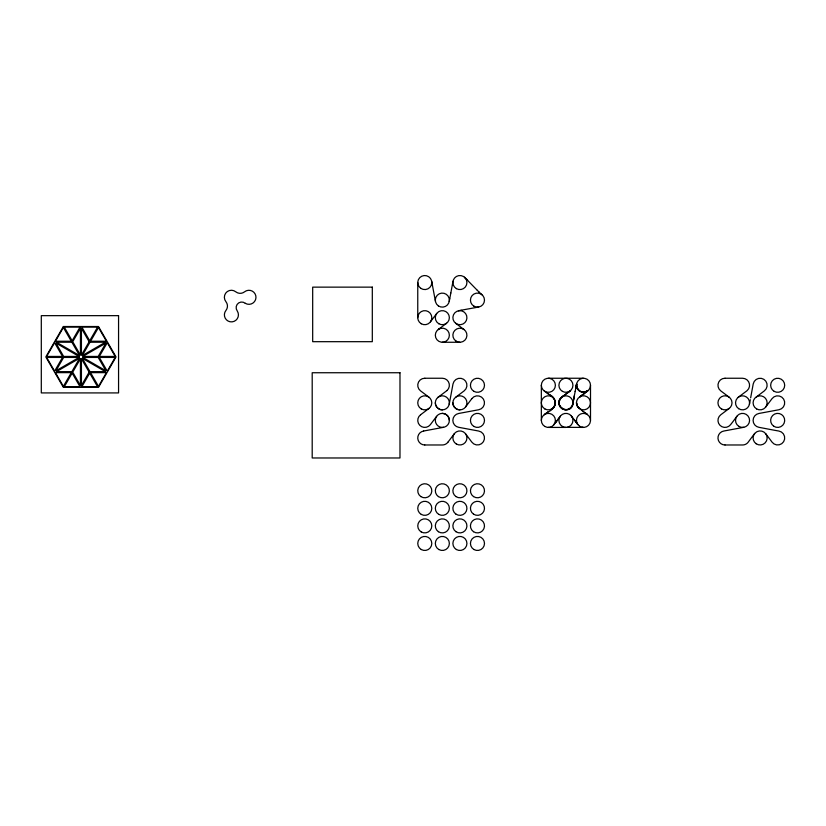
<?xml version="1.0" encoding="UTF-8"?>
<svg xmlns="http://www.w3.org/2000/svg" width="826" height="826" viewBox="0 0 826 826"><rect width="100%" height="100%" fill="white"/><g stroke="black" fill="none" stroke-linecap="round" stroke-linejoin="round"><path stroke-width="1.24" d="M590.507 385.277A7.021 7.021 0 0 1 579.976 391.359A7.021 7.021 0 0 1 579.976 379.196A7.021 7.021 0 0 1 590.507 385.277L590.507 420.393M575.908 387.477L576.589 383.935L576.951 387.859L579.645 391.152L583.745 392.298L587.72 390.874M576.558 384.111L576.951 387.859L579.645 391.152L583.486 392.298L587.658 390.925L586.687 391.669M575.216 391.266L572.232 405.927L569.259 409.015L565.294 409.83L562.702 409.076L560.472 407.259L559.171 404.771L558.934 402.159L560.988 397.833L570.467 390.636L567.183 393.135M573.905 398.514L574.431 395.592M575.175 391.483L576.176 386.041M750.648 397.853L753.219 383.935A7.021 7.021 0 0 1 763.843 379.32A7.021 7.021 0 0 1 764.318 390.905L757.194 396.315A32.792 32.792 0 0 1 756.296 396.945M450.82 293.034L449.736 298.847M450.82 293.034L452.999 281.263M573.678 399.743L573.915 398.411M575.67 388.757L575.949 387.26M750.307 399.712L749.44 404.203M573.657 399.825L573.213 402.2M449.736 298.816L449.241 301.428M576.135 386.258L576.403 384.895M573.42 401.075C572.604 419.309 548.867 404.172 563.724 395.675M576.393 384.937L576.6 383.894M449.23 404.203L453.009 383.935A7.021 7.021 0 0 1 463.634 379.32A7.021 7.021 0 0 1 464.109 390.905L456.076 396.945M559.687 417.037L560.214 416.314M736.823 416.335L733.633 420.723A120.503 120.503 0 0 1 732.094 422.736L730.535 424.719A7.031 7.031 0 0 1 719.952 425.297A7.031 7.031 0 0 1 720.83 414.735L729.265 408.416M436.603 416.335L430.315 424.719A7.021 7.021 0 0 1 419.742 425.287A7.021 7.021 0 0 1 420.589 414.755M559.181 417.739L560.173 416.366M559.212 417.708L556.363 421.58M465.647 406.867L471.832 398.638M558.376 418.854L555.661 422.478M448.033 442.075L454.465 433.505M430.47 321.799L436.696 313.498M556.352 421.59L553.895 424.719L554.401 424.089M437.697 397.564L446.887 390.636M551.252 409.469C558.51 405.721 554.865 396.377 548.423 394.074M570.559 390.553L565.077 394.683M547.845 412.029C555.619 409.324 558.479 398.462 549.579 394.942M585.056 392.928L584.054 393.692M585.593 392.515L586.109 392.113M586.223 392.03L581.917 395.324M585.655 392.464L587.658 390.925L586.625 391.71M582.908 394.58L583.982 393.754M429.045 408.416L420.62 414.735M551.727 409.107L552.625 408.416M583.517 394.116L579.604 396.976L582.392 394.973M446.598 323.265L438.265 329.512L438.761 329.161A7.021 7.021 0 0 1 449.365 335.232A7.021 7.021 0 0 1 438.833 341.314A7.021 7.021 0 0 1 438.833 329.151M562.537 396.563L564.457 395.127M544.231 414.714L546.698 412.886M546.141 413.299L548.423 411.596M440.33 328.005L440.857 327.612M544.602 414.435L545.614 413.692M581.38 395.726L580.441 396.408M579.604 396.976L580.007 396.707A7.021 7.021 0 0 1 590.507 402.84A7.021 7.021 0 0 1 579.976 408.922A7.021 7.021 0 0 1 579.976 396.748M458.389 310.813L459.824 310.504M459.783 310.514L461.104 310.225M461.073 310.235L478.646 307.035M443.51 427.321L423.666 431.017M743.72 427.321L723.886 431.017A7.031 7.031 0 0 0 717.99 438.523A7.031 7.031 0 0 0 724.991 444.987M442.344 342.263L459.906 342.263M424.822 378.246L442.302 378.246A7.021 7.021 0 0 1 446.98 390.553M548.361 378.246L583.486 378.246M725.032 378.246L742.512 378.246A7.031 7.031 0 0 1 747.096 390.636A17.635 17.635 0 0 1 746.559 391.07L738.434 397.13A15.477 15.477 0 0 0 738.031 397.461M548.361 427.424L565.924 427.424M424.822 444.977L442.302 444.977A7.021 7.021 0 0 0 447.991 442.127M725.032 444.977L742.512 444.977A7 7 0 0 0 747.076 443.335A7.238 7.238 0 0 0 748.253 442.075L753.89 434.497A40.835 40.835 0 0 1 754.675 433.505M567.09 427.321L583.486 427.424M459.906 409.861C456.148 409.944 452.793 406.588 452.875 402.84A7.021 7.021 0 0 1 459.906 395.809A7.021 7.021 0 0 1 466.927 402.84A7.021 7.021 0 0 1 459.906 409.861C456.148 409.913 452.824 406.588 452.875 402.84M442.344 409.861C438.585 409.944 435.23 406.588 435.323 402.84A7.021 7.021 0 0 1 442.344 395.809A7.021 7.021 0 0 1 449.365 402.84A7.021 7.021 0 0 1 442.344 409.861C438.585 409.913 435.261 406.588 435.323 402.84M442.344 413.372C446.092 413.289 449.458 416.645 449.365 420.393A7.021 7.021 0 0 1 442.344 427.424A7.021 7.021 0 0 1 435.323 420.393A7.021 7.021 0 0 1 442.344 413.372C446.092 413.32 449.427 416.645 449.365 420.393M582.299 427.321L582.836 427.414M464.005 329.533L455.653 323.265M587.049 414.301L585.737 413.32M586.77 414.094L587.462 414.6M586.274 413.723L586.801 414.115M544.169 390.915L547.865 393.661M584.426 412.339L585.758 413.341M585.562 413.186L586.099 413.589M547.266 393.207L549.022 394.529M583.383 411.555L582.082 410.584M583.249 411.462L584.601 412.473M582.175 410.656L577.756 406.908L576.465 402.84L577.137 405.834L579.222 408.416M429.045 397.254L420.62 390.935A7.021 7.021 0 0 1 424.781 378.246M729.265 397.254L720.83 390.935A7.031 7.031 0 0 1 724.991 378.236M481.971 294.727L478.884 291.898M464.553 277.299L465.513 278.166M464.594 277.329L476.685 289.689M466.556 279.157L467.599 280.2M478.904 291.919L476.674 289.678M570.89 415.426L572.026 416.82M574.142 419.608L572.459 417.388M574.824 420.506L576.703 423.026M574.07 419.525L575.639 421.601M572.005 416.8L572.48 417.419M575.536 421.456L577.611 424.265M465.554 433.784L471.729 442.003A7.021 7.021 0 0 0 483.427 441.673A7.021 7.021 0 0 0 478.605 431.027L458.709 427.321A7.021 7.021 0 0 1 458.678 413.475L478.77 409.737A7.021 7.021 0 0 0 483.416 399.113A7.021 7.021 0 0 0 471.852 398.607M765.764 433.784L770.41 439.917A117.395 117.395 0 0 1 771.938 442.003A7.031 7.031 0 0 0 783.647 441.673A7.031 7.031 0 0 0 778.784 431.017A239.943 239.943 0 0 1 773.766 430.129L758.929 427.321A7.031 7.031 0 0 1 758.929 413.465L778.98 409.737A7.031 7.031 0 0 0 783.637 399.113A7.031 7.031 0 0 0 772.042 398.638L767.354 404.833A97.933 97.933 0 0 0 765.867 406.867M576.362 422.561L577.064 423.511M577.075 423.531L577.777 424.492M432.297 284.609L431.874 282.296M432.297 284.567L435.436 301.387M431.699 281.305L431.884 282.337M541.34 385.277L541.34 420.393M417.76 282.554L417.76 317.68M424.781 444.977A7.021 7.021 0 0 1 417.78 438.534A7.021 7.021 0 0 1 423.635 431.027M63.365 326.518L45.812 356.935L63.365 387.353L98.49 387.353L116.053 356.935L98.49 326.518L63.365 326.518M54.588 342.707L46.659 356.44L62.518 356.44L54.588 342.707M63.375 327.509L55.445 341.241L71.294 341.241L63.375 327.509M62.518 357.431L54.588 371.163L46.659 357.431L62.518 357.431M80.081 327.013L72.151 340.746L64.222 327.013L80.081 327.013M63.654 357.431L55.931 370.802L79.089 357.431L63.654 357.431M80.442 328.356L72.719 341.727L80.442 355.097L80.442 328.356M71.294 372.64L63.375 386.361L55.445 372.64L71.294 372.64M79.585 358.277L71.862 371.648L56.426 371.648L79.585 358.277M89.146 341.727L81.423 355.097L81.423 328.356L89.146 341.727M97.633 327.013L89.714 340.746L81.784 327.013L97.633 327.013M72.151 373.125L64.222 386.857L80.081 386.857L72.151 373.125M80.442 358.773L72.719 372.144L80.442 385.515L80.442 358.773M89.993 342.222L82.27 355.593L105.439 342.222L89.993 342.222M98.49 327.509L90.561 341.241L106.42 341.241L98.49 327.509M89.146 372.144L81.423 385.515L81.423 358.773L89.146 372.144M105.924 343.069L98.201 356.44L82.765 356.44L105.924 343.069M89.714 373.125L81.784 386.857L97.633 386.857L89.714 373.125M107.266 342.707L99.337 356.44L115.196 356.44L107.266 342.707M106.42 372.64L98.49 386.361L90.561 372.64L106.42 372.64M115.196 357.431L107.266 371.163L99.337 357.431L115.196 357.431M372.309 287.138L312.682 287.138L312.682 341.685L372.309 341.685L372.309 287.138M118.562 315.656L41.3 315.656L41.3 392.918L118.562 392.918L118.562 315.656M71.862 342.222L56.426 342.222L79.585 355.593L71.862 342.222M79.089 356.44L63.654 356.44L55.931 343.069L79.089 356.44M98.201 357.431L82.765 357.431L105.924 370.802L98.201 357.431M105.439 371.648L89.993 371.648L82.27 358.277L105.439 371.648M399.98 372.743L312.197 372.743L312.197 457.976L399.98 457.976L399.98 372.743M456.386 444.037A7.021 7.021 0 0 0 466.927 437.956A7.021 7.021 0 0 0 456.386 431.874A7.021 7.021 0 0 0 456.386 444.037M421.27 408.922A7.021 7.021 0 0 0 431.802 402.84A7.021 7.021 0 0 0 421.27 396.748A7.021 7.021 0 0 0 421.27 408.922M473.948 391.359A7.021 7.021 0 0 0 484.49 385.277A7.021 7.021 0 0 0 473.948 379.196A7.021 7.021 0 0 0 473.948 391.359M473.948 426.474A7.021 7.021 0 0 0 484.49 420.393A7.021 7.021 0 0 0 473.948 414.311A7.021 7.021 0 0 0 473.948 426.474M420.847 288.367A7.021 7.021 0 0 0 431.791 283.06A7.021 7.021 0 0 0 421.714 276.235A7.021 7.021 0 0 0 420.847 288.367M456.386 288.635A7.021 7.021 0 0 0 466.927 282.554A7.021 7.021 0 0 0 456.386 276.473A7.021 7.021 0 0 0 456.386 288.635M473.948 306.198A7.021 7.021 0 0 0 484.49 300.117A7.021 7.021 0 0 0 473.948 294.035A7.021 7.021 0 0 0 473.948 306.198M438.41 305.93A7.021 7.021 0 0 0 449.344 300.612A7.021 7.021 0 0 0 439.277 293.798A7.021 7.021 0 0 0 438.41 305.93M421.27 323.761A7.021 7.021 0 0 0 431.802 317.68A7.021 7.021 0 0 0 421.27 311.588A7.021 7.021 0 0 0 421.27 323.761M438.833 323.761A7.021 7.021 0 0 0 449.365 317.68A7.021 7.021 0 0 0 438.833 311.588A7.021 7.021 0 0 0 438.833 323.761M455.962 323.493A7.021 7.021 0 0 0 466.907 318.175A7.021 7.021 0 0 0 456.83 311.361A7.021 7.021 0 0 0 455.962 323.493M455.962 341.055A7.021 7.021 0 0 0 466.907 335.738A7.021 7.021 0 0 0 456.83 328.913A7.021 7.021 0 0 0 455.962 341.055M421.27 549.527A7.021 7.021 0 0 0 431.802 543.446A7.021 7.021 0 0 0 421.27 537.365A7.021 7.021 0 0 0 421.27 549.527M438.833 549.527A7.021 7.021 0 0 0 449.365 543.446A7.021 7.021 0 0 0 438.833 537.365A7.021 7.021 0 0 0 438.833 549.527M456.386 549.527A7.021 7.021 0 0 0 466.927 543.446A7.021 7.021 0 0 0 456.386 537.365A7.021 7.021 0 0 0 456.386 549.527M473.948 549.527A7.021 7.021 0 0 0 484.49 543.446A7.021 7.021 0 0 0 473.948 537.365A7.021 7.021 0 0 0 473.948 549.527M473.525 531.707A7.021 7.021 0 0 0 484.47 526.389A7.021 7.021 0 0 0 474.392 519.564A7.021 7.021 0 0 0 473.525 531.707M455.962 531.707A7.021 7.021 0 0 0 466.907 526.389A7.021 7.021 0 0 0 456.83 519.564A7.021 7.021 0 0 0 455.962 531.707M438.41 531.707A7.021 7.021 0 0 0 449.344 526.389A7.021 7.021 0 0 0 439.277 519.564A7.021 7.021 0 0 0 438.41 531.707M421.27 531.965A7.021 7.021 0 0 0 431.802 525.883A7.021 7.021 0 0 0 421.27 519.802A7.021 7.021 0 0 0 421.27 531.965M421.27 514.412A7.021 7.021 0 0 0 431.802 508.32A7.021 7.021 0 0 0 421.27 502.239A7.021 7.021 0 0 0 421.27 514.412M438.833 514.412A7.021 7.021 0 0 0 449.365 508.32A7.021 7.021 0 0 0 438.833 502.239A7.021 7.021 0 0 0 438.833 514.412M455.962 514.144A7.021 7.021 0 0 0 466.907 508.826A7.021 7.021 0 0 0 456.83 502.012A7.021 7.021 0 0 0 455.962 514.144M473.525 514.144A7.021 7.021 0 0 0 484.47 508.826A7.021 7.021 0 0 0 474.392 502.012A7.021 7.021 0 0 0 473.525 514.144M473.525 496.581A7.021 7.021 0 0 0 484.47 491.264A7.021 7.021 0 0 0 474.392 484.449A7.021 7.021 0 0 0 473.525 496.581M455.962 496.581A7.021 7.021 0 0 0 466.907 491.264A7.021 7.021 0 0 0 456.83 484.449A7.021 7.021 0 0 0 455.962 496.581M438.41 496.581A7.021 7.021 0 0 0 449.344 491.264A7.021 7.021 0 0 0 439.277 484.449A7.021 7.021 0 0 0 438.41 496.581M420.847 496.581A7.021 7.021 0 0 0 431.791 491.264A7.021 7.021 0 0 0 421.714 484.449A7.021 7.021 0 0 0 420.847 496.581M579.553 426.216A7.021 7.021 0 0 0 590.487 420.899A7.021 7.021 0 0 0 580.42 414.074A7.021 7.021 0 0 0 579.553 426.216M562.413 426.474A7.021 7.021 0 0 0 572.945 420.393A7.021 7.021 0 0 0 562.413 414.311A7.021 7.021 0 0 0 562.413 426.474M544.85 408.922A7.021 7.021 0 0 0 555.392 402.84A7.021 7.021 0 0 0 544.85 396.748A7.021 7.021 0 0 0 544.85 408.922M562.413 391.359A7.021 7.021 0 0 0 572.945 385.277A7.021 7.021 0 0 0 562.413 379.196A7.021 7.021 0 0 0 562.413 391.359M544.85 426.474A7.021 7.021 0 0 0 555.392 420.393A7.021 7.021 0 0 0 544.85 414.311A7.021 7.021 0 0 0 544.85 426.474M544.85 391.359A7.021 7.021 0 0 0 555.392 385.277A7.021 7.021 0 0 0 544.85 379.196A7.021 7.021 0 0 0 544.85 391.359M562.413 408.922A7.021 7.021 0 0 0 572.945 402.84A7.021 7.021 0 0 0 562.413 396.748A7.021 7.021 0 0 0 562.413 408.922M738.62 408.653A7.021 7.021 0 0 0 749.564 403.336A7.021 7.021 0 0 0 739.487 396.521A7.021 7.021 0 0 0 738.62 408.653M721.449 408.911A7.042 7.042 0 0 0 732.022 402.84A7.042 7.042 0 0 0 721.48 396.717A7.042 7.042 0 0 0 721.449 408.911M738.826 426.35A7.031 7.031 0 0 0 749.574 420.63A7.031 7.031 0 0 0 739.249 414.187A7.031 7.031 0 0 0 738.826 426.35M756.182 443.769A7.021 7.021 0 0 0 767.127 438.461A7.021 7.021 0 0 0 757.05 431.637A7.021 7.021 0 0 0 756.182 443.769M756.606 408.922A7.021 7.021 0 0 0 767.137 402.84A7.021 7.021 0 0 0 756.606 396.748A7.021 7.021 0 0 0 756.606 408.922M773.735 426.216A7.021 7.021 0 0 0 784.679 420.899A7.021 7.021 0 0 0 774.602 414.074A7.021 7.021 0 0 0 773.735 426.216M774.168 391.359A7.021 7.021 0 0 0 784.7 385.277A7.021 7.021 0 0 0 774.168 379.196A7.021 7.021 0 0 0 774.168 391.359M245.312 303.318A5.596 5.596 0 0 0 237.269 310.999A7.021 7.021 0 0 1 235.854 320.302A7.021 7.021 0 0 1 226.448 319.838A7.021 7.021 0 0 1 225.952 310.442A7.021 7.021 0 0 0 225.952 301.727A7.021 7.021 0 0 1 235.833 291.846A7.021 7.021 0 0 0 244.527 291.846A7.021 7.021 0 0 1 253.861 292.28A7.021 7.021 0 0 1 254.501 301.604A7.021 7.021 0 0 1 245.312 303.318"/></g></svg>
